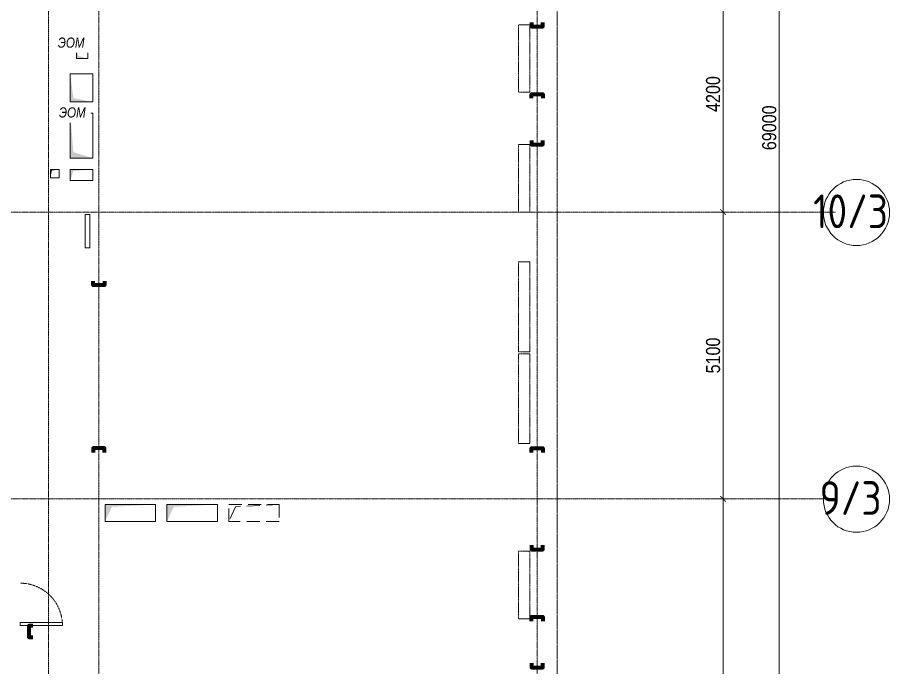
# Model space of a CAD drawing. Header units: millimetres. Extents: x -231292 to 573618, y -153144 to 564035.
# Drawn here: x -116425 to -100903, y 180095 to 191658 of the extents above; entities that cross this region are included whole.
import ezdxf
from ezdxf.enums import TextEntityAlignment as Align

# ---------------------------------------------------------------- set-up
doc = ezdxf.new("R2010")
doc.units = ezdxf.units.MM
for name, pattern in [('CENTER2', [28.575, 19.05, -3.175, 3.175, -3.175]), ('DASHED', [19.05, 12.7, -6.35]), ('HIDDEN', [9.525, 6.35, -3.175]), ('HIDDEN2', [4.7625, 3.175, -1.5875])]:
    doc.linetypes.add(name, pattern=pattern)
doc.layers.get('0').update_dxf_attribs({"color": 250})
doc.layers.get('Defpoints').update_dxf_attribs({"color": 250})
for name, color, linetype, lineweight in [('АР_Двери_внутренние_антипаника', 250, 'Continuous', 0), ('АР_Отопительные приборы', 250, 'HIDDEN2', 0), ('ВК_Шахты', 5, 'Continuous', 9), ('КМ_Фахверки', 250, 'Continuous', 80), ('ОВ_Классы', 250, 'Continuous', 0), ('ОВ_коллекторы', 250, 'Continuous', 30), ('ОВ_Отопление', 250, 'Continuous', 0), ('ОВ_Шахты', 250, 'Continuous', 5), ('РД_Оси_100', 250, 'Continuous', 0), ('РД_Оси_размер', 250, 'Continuous', 0), ('ЭОМ_отверстия', 250, 'Continuous', 5)]:
    doc.layers.add(name, color=color, linetype=linetype, lineweight=lineweight)
doc.layers.add('АР_Делит', color=250, linetype='Continuous', lineweight=0, plot=False)
doc.styles.add('ISOCPEUR_I_4', font='isocpeui.ttf', dxfattribs={"width": 0.9, "height": 350})
doc.styles.add('style1', font='ARIALN.TTF')
doc.styles.add('ккк', font='isocpeur.ttf', dxfattribs={"width": 0.85, "oblique": 15})
doc.dimstyles.new('Dim100_ареал', dxfattribs={"dimscale": 100, "dimtxt": 2.5, "dimasz": 1, "dimexe": 1, "dimexo": 1, "dimgap": 0.5, "dimtad": 1, "dimzin": 12, "dimdsep": 46, "dimtxsty": 'style1', "dimblk": 'ARCHTICK', "dimcen": 1, "dimdle": 1, "dimclrd": 256, "dimclre": 256, "dimaunit": 1, "dimadec": 0, "dimazin": 3, "dimtfac": 1, "dimtmove": 1, "dimatfit": 3, "dimldrblk": 'OPEN30', "dimfxl": 2, "dimfxlon": 1, "dimtolj": 1, "dimtzin": 0, "dimlwd": 9, "dimlwe": 9, "dimarcsym": 0})

# ---------------------------------------------------------------- blocks, each defined once
blk = doc.blocks.new('A-iden')
at = {"linetype": 'Continuous', "lineweight": 5}
blk.add_circle((-0.73, -4.06), 5.89, dxfattribs=at)
at = {"color": 0, "linetype": 'Continuous', "lineweight": 20, "style": 'ккк', "width": 0.85}
blk.add_attdef('ID', text='', height=6, dxfattribs=at).set_placement((0.31, -3.85), align=Align.MIDDLE_CENTER)
blk = doc.blocks.new('_ArchTick')
at = {"color": 0, "linetype": 'ByBlock', "const_width": 0.15}
blk.add_lwpolyline([(-0.5, -0.5), (0.5, 0.5)], dxfattribs=at)
blk = doc.blocks.new('*D1614')
at = {"layer": 'Defpoints', "color": 0, "transparency": 16777216}
for p in [(116910, 69000), (118910, 69000), (116910, 0)]:
    blk.add_point(p, dxfattribs=at)
at = {"layer": 'РД_Оси_размер', "lineweight": 9, "transparency": 16777216}
for p, q in [((118910, -100), (118910, 69100)), ((118710, 69000), (119010, 69000)), ((118710, 0), (119010, 0))]:
    blk.add_line(p, q, dxfattribs=at)
at = {"layer": 'РД_Оси_размер', "lineweight": 9, "transparency": 16777216, "xscale": 100, "yscale": 100, "zscale": 100}
for p, rotation in [((118910, 69000), 90), ((118910, 0), 270)]:
    blk.add_blockref('_ArchTick', p, dxfattribs=dict(at, rotation=rotation))
at = {"layer": 'РД_Оси_размер', "color": 0, "transparency": 16777216, "insert": (118732, 34500), "char_height": 250, "attachment_point": 5, "rotation": 90, "style": 'style1'}
blk.add_mtext('\\A1;69000', dxfattribs=at)
blk = doc.blocks.new('_Open30')
at = {"color": 0, "linetype": 'ByBlock', "lineweight": -2}
for p, q in [((-1, 0.27), (0, 0)), ((0, 0), (-1, -0.27)), ((0, 0), (-1, 0))]:
    blk.add_line(p, q, dxfattribs=at)
blk = doc.blocks.new('*D1431')
at = {"layer": 'Defpoints', "color": 0, "transparency": 16777216}
for p in [(116910, 27900), (117910, 27900), (116910, 20700)]:
    blk.add_point(p, dxfattribs=at)
at = {"layer": 'РД_Оси_размер', "lineweight": 9, "transparency": 16777216}
for p, q in [((117910, 20600), (117910, 28000)), ((117710, 27900), (118010, 27900)), ((117710, 20700), (118010, 20700))]:
    blk.add_line(p, q, dxfattribs=at)
at = {"layer": 'РД_Оси_размер', "lineweight": 9, "transparency": 16777216, "xscale": 100, "yscale": 100, "zscale": 100}
for p, rotation in [((117910, 27900), 90), ((117910, 20700), 270)]:
    blk.add_blockref('_ArchTick', p, dxfattribs=dict(at, rotation=rotation))
at = {"layer": 'РД_Оси_размер', "color": 0, "transparency": 16777216, "insert": (117732, 24300), "char_height": 250, "attachment_point": 5, "rotation": 90, "style": 'style1'}
blk.add_mtext('\\A1;7200', dxfattribs=at)
blk = doc.blocks.new('*D1432')
at = {"layer": 'Defpoints', "color": 0, "transparency": 16777216}
for p in [(116910, 33000), (117910, 33000), (116910, 27900)]:
    blk.add_point(p, dxfattribs=at)
at = {"layer": 'РД_Оси_размер', "lineweight": 9, "transparency": 16777216}
for p, q in [((117910, 27800), (117910, 33100)), ((117710, 33000), (118010, 33000)), ((117710, 27900), (118010, 27900))]:
    blk.add_line(p, q, dxfattribs=at)
at = {"layer": 'РД_Оси_размер', "lineweight": 9, "transparency": 16777216, "xscale": 100, "yscale": 100, "zscale": 100}
for p, rotation in [((117910, 33000), 90), ((117910, 27900), 270)]:
    blk.add_blockref('_ArchTick', p, dxfattribs=dict(at, rotation=rotation))
at = {"layer": 'РД_Оси_размер', "color": 0, "transparency": 16777216, "insert": (117732, 30450), "char_height": 250, "attachment_point": 5, "rotation": 90, "style": 'style1'}
blk.add_mtext('\\A1;5100', dxfattribs=at)
blk = doc.blocks.new('*D1433')
at = {"layer": 'Defpoints', "color": 0, "transparency": 16777216}
for p in [(116910, 37200), (117910, 37200), (116910, 33000)]:
    blk.add_point(p, dxfattribs=at)
at = {"layer": 'РД_Оси_размер', "lineweight": 9, "transparency": 16777216}
for p, q in [((117910, 32900), (117910, 37300)), ((117710, 37200), (118010, 37200)), ((117710, 33000), (118010, 33000))]:
    blk.add_line(p, q, dxfattribs=at)
at = {"layer": 'РД_Оси_размер', "lineweight": 9, "transparency": 16777216, "xscale": 100, "yscale": 100, "zscale": 100}
for p, rotation in [((117910, 37200), 90), ((117910, 33000), 270)]:
    blk.add_blockref('_ArchTick', p, dxfattribs=dict(at, rotation=rotation))
at = {"layer": 'РД_Оси_размер', "color": 0, "transparency": 16777216, "insert": (117732, 35100), "char_height": 250, "attachment_point": 5, "rotation": 90, "style": 'style1'}
blk.add_mtext('\\A1;4200', dxfattribs=at)
blk = doc.blocks.new('otv')
at = {"linetype": 'Continuous'}
blk.add_lwpolyline([(0, -1), (0, 0), (1, 0), (1, -1)], close=True, dxfattribs=at)
blk.add_solid([(0, -1), (0, 0), (0.135, -0.137), (1, 0)], dxfattribs=at)
blk = doc.blocks.new('otv пунктир')
at = {"linetype": 'HIDDEN', "ltscale": 0.07}
blk.add_lwpolyline([(0, 0), (0, 1), (1, 1), (1, 0)], close=True, dxfattribs=at)
blk.add_lwpolyline([(0, 1), (0.135, 0.137), (1, 0)], dxfattribs=at)
blk = doc.blocks.new('Ф_пеноблок 200')
at = {"layer": 'КМ_Фахверки'}
blk.add_lwpolyline([(0, -75), (0, 0), (200, 0), (200, -75)], dxfattribs=at)
blk = doc.blocks.new('Bottom_L_1600')
at = {"layer": 'АР_Отопительные приборы'}
blk.add_lwpolyline([(800, -100), (-800, -100), (-800, 100), (800, 100)], close=True, dxfattribs=at)
blk = doc.blocks.new('Bottom_L_1200')
at = {"layer": 'АР_Отопительные приборы'}
blk.add_lwpolyline([(600, -100), (-600, -100), (-600, 100), (600, 100)], close=True, dxfattribs=at)
blk = doc.blocks.new('Bottom_R_1600')
at = {"layer": 'АР_Отопительные приборы'}
blk.add_lwpolyline([(-800, -100), (800, -100), (800, 100), (-800, 100)], close=True, dxfattribs=at)
blk = doc.blocks.new('Bottom_R_1200')
at = {"layer": 'АР_Отопительные приборы'}
blk.add_lwpolyline([(-600, -100), (600, -100), (600, 100), (-600, 100)], close=True, dxfattribs=at)
blk = doc.blocks.new('СОШ_2200_АР_ОСИ_М100_28.05.24')
at = {"layer": 'АР_Делит', "color": 5, "linetype": 'DASHED'}
blk.add_lwpolyline([(114955, 135155), (114955, -355), (93595.036, -355), (93595.036, 13855), (94145, 13855), (94145, 68320)], dxfattribs=at)
at = {"layer": 'РД_Оси_100', "linetype": 'CENTER2'}
for p, q in [((114600, -6155), (114600, 139938.679)), ((119910, 33000), (94200, 33000)), ((119910, 27900), (94200, 27900))]:
    blk.add_line(p, q, dxfattribs=at)
for points in [[(105900, 139938.679), (105900, -6155)], [(106800, -6155), (106800, 139938.679)]]:
    blk.add_lwpolyline(points, dxfattribs=at)
at = {"layer": 'РД_Оси_100', "color": 0}
ref = blk.add_blockref('A-iden', (120210, 33400), dxfattribs=dict(at, xscale=-100, yscale=100, zscale=100))
ref.add_attrib('ID', '10/3', dxfattribs={"layer": '0', "color": 0, "linetype": 'Continuous', "lineweight": 20, "height": 600, "style": 'ккк', "width": 0.85}).set_placement((120178.57, 33014.738), align=Align.MIDDLE_CENTER)
ref = blk.add_blockref('A-iden', (120210, 28300), dxfattribs=dict(at, xscale=-100, yscale=100, zscale=100))
ref.add_attrib('ID', '9/3', dxfattribs={"layer": '0', "color": 0, "linetype": 'Continuous', "lineweight": 20, "height": 600, "style": 'ккк', "width": 0.85}).set_placement((120178.57, 27914.738), align=Align.MIDDLE_CENTER)
at = {"layer": 'РД_Оси_размер'}
for base, p1, p2, picture, middle in [((118910, 69000), (116910, 0), (116910, 69000), '*D1614', (118732.357, 34500)), ((117910, 37200), (116910, 33000), (116910, 37200), '*D1433', (117732.357, 35100)), ((117910, 33000), (116910, 27900), (116910, 33000), '*D1432', (117732.357, 30450)), ((117910, 27900), (116910, 20700), (116910, 27900), '*D1431', (117732.357, 24300))]:
    dim = blk.add_linear_dim(base=base, p1=p1, p2=p2, angle=90, dimstyle='Dim100_ареал', dxfattribs=at)
    dim.commit()
    dim.dimension.update_dxf_attribs({"geometry": picture, "text_midpoint": middle})

msp = doc.modelspace()

# ---------------------------------------------------------------- linework, layer by layer
at = {"layer": 'АР_Двери_внутренние_антипаника', "color": 253, "linetype": 'DASHED', "lineweight": 0, "ltscale": 0.3}
msp.add_lwpolyline([(-115626.414, 180891.987, 0.396033778), (-116374.951, 181595.168)], format="xyb", dxfattribs=at)
at = {"layer": 'АР_Двери_внутренние_антипаника', "lineweight": 0}
msp.add_lwpolyline([(-115624.951, 180845.168), (-116374.951, 180845.168), (-116374.951, 180895.168), (-115624.951, 180895.168)], close=True, dxfattribs=at)
at = {"layer": 'ОВ_коллекторы', "lineweight": 0}
msp.add_lwpolyline([(-115219.911, 188151.026), (-115134.911, 188151.026), (-115134.911, 187561.026), (-115219.911, 187561.026)], close=True, dxfattribs=at)

# ---------------------------------------------------------------- block references
at = {"layer": 'АР_Отопительные приборы'}
for name, p, rotation in [('Bottom_R_1200', (-107404.957, 190926.971), 90), ('Bottom_R_1200', (-107404.957, 188795.168), 90), ('Bottom_R_1600', (-107404.956, 186510.4), 90), ('Bottom_L_1600', (-107404.956, 184877.246), 89.99999999999999), ('Bottom_L_1200', (-107404.957, 181563.364), 89.99999999999999)]:
    msp.add_blockref(name, p, dxfattribs=dict(at, rotation=rotation))
at = {"layer": 'ВК_Шахты', "color": 1, "xscale": 150, "yscale": 150, "rotation": 359.9999782468097}
msp.add_blockref('otv', (-115834.956, 188955.168), dxfattribs=at)
at = {"layer": 'ВК_Шахты', "color": 1, "xscale": 150, "yscale": 150}
msp.add_blockref('otv', (-115834.956, 188955.167), dxfattribs=at)
at = {"layer": 'КМ_Фахверки', "xscale": -1}
for p, rotation in [((-107274.956, 191495.168), 180), ((-107274.956, 189395.168), 180), ((-107274.956, 182195.168), 180), ((-116224.951, 180835.168), 90), ((-107274.956, 180095.168), 180)]:
    msp.add_blockref('Ф_пеноблок 200', p, dxfattribs=dict(at, rotation=rotation))
at = {"layer": 'КМ_Фахверки'}
for p in [(-107274.956, 190295.168), (-107274.956, 183995.168), (-107274.956, 180995.168)]:
    msp.add_blockref('Ф_пеноблок 200', p, dxfattribs=at)
at = {"layer": 'КМ_Фахверки', "rotation": 180}
msp.add_blockref('Ф_пеноблок 200', (-114874.956, 186895.168), dxfattribs=at)
at = {"layer": 'КМ_Фахверки', "xscale": -1}
msp.add_blockref('Ф_пеноблок 200', (-114874.956, 183995.168), dxfattribs=at)
at = {"layer": 'ОВ_Классы', "xscale": 300, "yscale": 900, "rotation": 270}
msp.add_blockref('otv пунктир', (-112664.953, 182995.168), dxfattribs=at)
at = {"layer": 'ОВ_Отопление', "xscale": 400, "yscale": 200}
msp.add_blockref('otv', (-115484.956, 188955.167), dxfattribs=at)
at = {"layer": 'ОВ_Шахты', "color": 1, "xscale": 900, "yscale": 300, "zscale": 1400}
for p in [(-114864.953, 182995.168), (-113764.953, 182995.168)]:
    msp.add_blockref('otv', p, dxfattribs=at)
at = {"layer": 'РД_Оси_100'}
msp.add_blockref('СОШ_2200_АР_ОСИ_М100_28.05.24', (-221774.956, 155195.168), dxfattribs=at)
at = {"layer": 'ЭОМ_отверстия', "rotation": 90}
for p, xscale, yscale in [((-115374.956, 190925.167), 400, 200), ((-115484.956, 190155.167), 499.9999999999999, 399.9999999999999), ((-115484.956, 189155.167), 799.9999999999999, 399.9999999999999)]:
    msp.add_blockref('otv', p, dxfattribs=dict(at, xscale=xscale, yscale=yscale))

# ---------------------------------------------------------------- next in the draw order: texts
at = {"layer": 'ЭОМ_отверстия', "color": 1, "char_height": 180, "attachment_point": 1, "style": 'ISOCPEUR_I_4', "bg_fill": 2}
for insert in [(-115705.531, 191300.151), (-115685.137, 190058.175)]:
    msp.add_mtext('{\\fArial Narrow|b0|i1|c204|p34;\\W1;\\C256;ЭОМ}', dxfattribs=dict(at, insert=insert))

doc.saveas('drawing.dxf')
